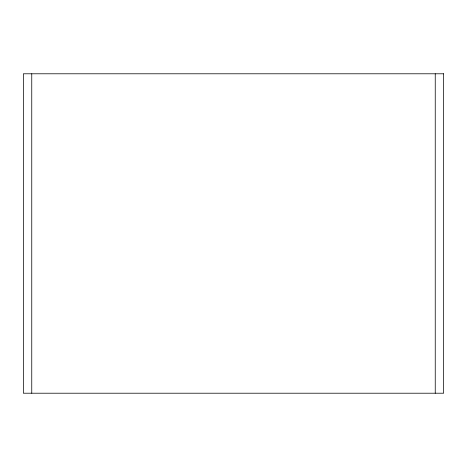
<?xml version="1.0" encoding="UTF-8"?>
<svg xmlns="http://www.w3.org/2000/svg" width="467" height="467" viewBox="0 0 467 467"><rect width="100%" height="100%" fill="white"/><g stroke="black" fill="none" stroke-linecap="round" stroke-linejoin="round"><path stroke-width="0.7" d="M435.244 73.786L435.244 393.214M31.756 73.786L31.756 393.214M443.65 73.786L23.35 73.786L23.35 393.214L443.65 393.214L443.65 73.786"/></g></svg>
